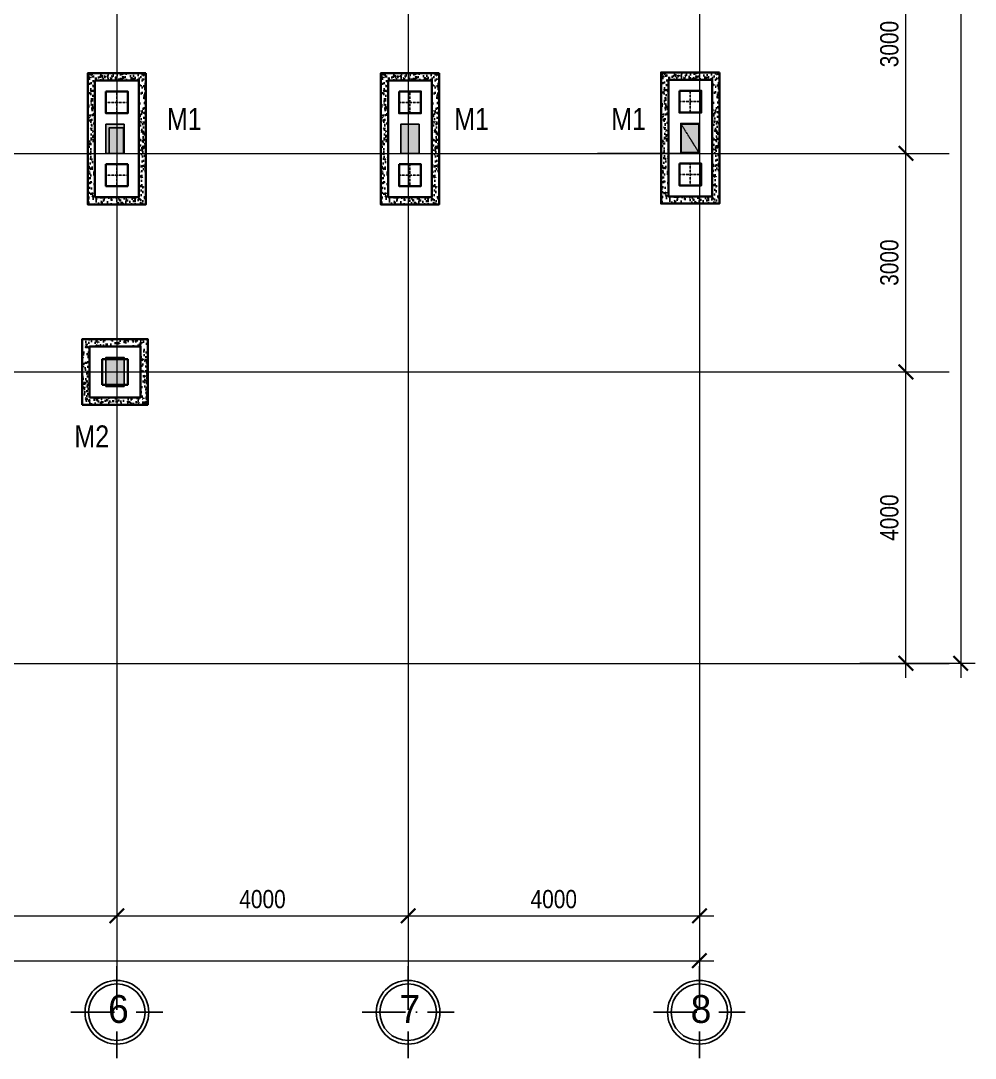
# Model space of a CAD drawing. Header units: inches. Extents: x -995865 to -814036, y 3430062 to 3602072.
# Drawn here: x -827144 to -814036, y 3484859 to 3499100 of the extents above; entities that cross this region are included whole.
import ezdxf
from ezdxf.enums import TextEntityAlignment as Align

# ---------------------------------------------------------------- set-up
doc = ezdxf.new("R2010")
doc.units = ezdxf.units.IN
doc.header["$LTSCALE"] = 2.8
doc.header["$MEASUREMENT"] = 0
for name, pattern in [('ACAD_ISO10W100', [18, 12, -3, 0, -3]), ('CENTERX2', [4, 2.5, -0.5, 0.5, -0.5]), ('DASHEDX2', [1.5, 1, -0.5])]:
    doc.linetypes.add(name, pattern=pattern)
for name, color, linetype, lineweight in [('5.TRUC', 1, 'CENTERX2', 13), ('duongkichthuoc', 4, 'Continuous', 13), ('NET BAO', 4, 'Continuous', 30)]:
    doc.layers.add(name, color=color, linetype=linetype, lineweight=lineweight)
for name, color, linetype in [('cot', 1, 'Continuous'), ('DOOR-84', 84, 'Continuous'), ('NETDUTDUT', 3, 'DASHEDX2'), ('NOI THAT', 42, 'Continuous'), ('phong', 2, 'Continuous'), ('text', 3, 'Continuous'), ('VISIONABLE-LINE126', 126, 'Continuous')]:
    doc.layers.add(name, color=color, linetype=linetype)
doc.styles.add('Helve-Condense', font='VHELVCN0.TTF')
doc.styles.add('STYLE5', font='VAVON_.TTF')
doc.dimstyles.new('TL100', dxfattribs={"dimscale": 100, "dimtxt": 2.5, "dimasz": 2, "dimexe": 2, "dimexo": 1, "dimgap": 1, "dimtad": 1, "dimdec": 0, "dimzin": 0, "dimdsep": 46, "dimtxsty": 'Helve-Condense', "dimblk": 'ARCHTICK', "dimcen": 2, "dimdle": 2, "dimclrd": 256, "dimclre": 256, "dimclrt": 7, "dimadec": 0, "dimazin": 0, "dimtfac": 0.004, "dimtdec": 0, "dimtmove": 2, "dimatfit": 3, "dimfxl": 1, "dimtolj": 1, "dimtzin": 0, "dimlwd": 9, "dimlwe": 20, "dimarcsym": 1})

# ---------------------------------------------------------------- blocks, each defined once
blk = doc.blocks.new('truc tron')
at = {"layer": 'DOOR-84', "linetype": 'ACAD_ISO10W100', "ltscale": 20}
for p, q in [((0, -710), (0, 710)), ((710, 0), (-710, 0))]:
    blk.add_line(p, q, dxfattribs=at)
at = {"layer": 'DOOR-84', "linetype": 'Continuous'}
blk.add_circle((0, 0), 492, dxfattribs=at)
at = {"layer": 'NOI THAT', "linetype": 'Continuous'}
blk.add_circle((0, 0), 437, dxfattribs=at)
blk = doc.blocks.new('_ArchTick')
at = {"color": 0, "linetype": 'ByBlock', "const_width": 0.15}
blk.add_lwpolyline([(-0.5, -0.5), (0.5, 0.5)], dxfattribs=at)
blk = doc.blocks.new('*D1046')
at = {"layer": 'DEFPOINTS', "color": 0}
for p in [(-829824, 3489483), (-825824, 3487071), (-825824, 3486814)]:
    blk.add_point(p, dxfattribs=at)
at = {"layer": 'duongkichthuoc', "linetype": 'Continuous', "lineweight": 20}
for p, q in [((-829824, 3489383), (-829824, 3486614)), ((-825824, 3486971), (-825824, 3486614))]:
    blk.add_line(p, q, dxfattribs=at)
at = {"layer": 'duongkichthuoc', "linetype": 'Continuous', "lineweight": 9}
blk.add_line((-830024, 3486814), (-825624, 3486814), dxfattribs=at)
at = {"layer": 'duongkichthuoc', "lineweight": 9, "xscale": 200, "yscale": 200, "zscale": 200, "rotation": 180}
blk.add_blockref('_ArchTick', (-829824, 3486814), dxfattribs=at)
at = {"layer": 'duongkichthuoc', "lineweight": 9, "xscale": 200, "yscale": 200, "zscale": 200}
blk.add_blockref('_ArchTick', (-825824, 3486814), dxfattribs=at)
at = {"layer": 'duongkichthuoc', "color": 7, "insert": (-827824, 3487042), "char_height": 250, "attachment_point": 5, "style": 'Helve-Condense'}
blk.add_mtext('\\A1;4000', dxfattribs=at)
blk = doc.blocks.new('*D1047')
at = {"layer": 'DEFPOINTS', "color": 0}
for p in [(-821824, 3487373), (-825824, 3487071), (-821824, 3486814)]:
    blk.add_point(p, dxfattribs=at)
at = {"layer": 'duongkichthuoc', "linetype": 'Continuous', "lineweight": 20}
for p, q in [((-821824, 3487273), (-821824, 3486614)), ((-825824, 3486971), (-825824, 3486614))]:
    blk.add_line(p, q, dxfattribs=at)
at = {"layer": 'duongkichthuoc', "linetype": 'Continuous', "lineweight": 9}
blk.add_line((-826024, 3486814), (-821624, 3486814), dxfattribs=at)
at = {"layer": 'duongkichthuoc', "lineweight": 9, "xscale": 200, "yscale": 200, "zscale": 200, "rotation": 180}
blk.add_blockref('_ArchTick', (-825824, 3486814), dxfattribs=at)
at = {"layer": 'duongkichthuoc', "lineweight": 9, "xscale": 200, "yscale": 200, "zscale": 200}
blk.add_blockref('_ArchTick', (-821824, 3486814), dxfattribs=at)
at = {"layer": 'duongkichthuoc', "color": 7, "insert": (-823824, 3487042), "char_height": 250, "attachment_point": 5, "style": 'Helve-Condense'}
blk.add_mtext('\\A1;4000', dxfattribs=at)
blk = doc.blocks.new('*D1048')
at = {"layer": 'DEFPOINTS', "color": 0}
for p in [(-817824, 3489373), (-821824, 3487373), (-817824, 3486814)]:
    blk.add_point(p, dxfattribs=at)
at = {"layer": 'duongkichthuoc', "linetype": 'Continuous', "lineweight": 20}
for p, q in [((-817824, 3489273), (-817824, 3486614)), ((-821824, 3487273), (-821824, 3486614))]:
    blk.add_line(p, q, dxfattribs=at)
at = {"layer": 'duongkichthuoc', "linetype": 'Continuous', "lineweight": 9}
blk.add_line((-822024, 3486814), (-817624, 3486814), dxfattribs=at)
at = {"layer": 'duongkichthuoc', "lineweight": 9, "xscale": 200, "yscale": 200, "zscale": 200, "rotation": 180}
blk.add_blockref('_ArchTick', (-821824, 3486814), dxfattribs=at)
at = {"layer": 'duongkichthuoc', "lineweight": 9, "xscale": 200, "yscale": 200, "zscale": 200}
blk.add_blockref('_ArchTick', (-817824, 3486814), dxfattribs=at)
at = {"layer": 'duongkichthuoc', "color": 7, "insert": (-819824, 3487042), "char_height": 250, "attachment_point": 5, "style": 'Helve-Condense'}
blk.add_mtext('\\A1;4000', dxfattribs=at)
blk = doc.blocks.new('*D1057')
at = {"layer": 'DEFPOINTS', "color": 0}
for p in [(-846324, 3489598), (-817824, 3489598), (-817824, 3486198)]:
    blk.add_point(p, dxfattribs=at)
at = {"layer": 'duongkichthuoc', "linetype": 'Continuous', "lineweight": 20}
for p, q in [((-846324, 3489498), (-846324, 3485998)), ((-817824, 3489498), (-817824, 3485998))]:
    blk.add_line(p, q, dxfattribs=at)
at = {"layer": 'duongkichthuoc', "linetype": 'Continuous', "lineweight": 9}
blk.add_line((-846524, 3486198), (-817624, 3486198), dxfattribs=at)
at = {"layer": 'duongkichthuoc', "lineweight": 9, "xscale": 200, "yscale": 200, "zscale": 200, "rotation": 180}
blk.add_blockref('_ArchTick', (-846324, 3486198), dxfattribs=at)
at = {"layer": 'duongkichthuoc', "lineweight": 9, "xscale": 200, "yscale": 200, "zscale": 200}
blk.add_blockref('_ArchTick', (-817824, 3486198), dxfattribs=at)
at = {"layer": 'duongkichthuoc', "color": 7, "insert": (-832074, 3486425), "char_height": 250, "attachment_point": 5, "style": 'Helve-Condense'}
blk.add_mtext('\\A1;28500', dxfattribs=at)
blk = doc.blocks.new('*D1066')
at = {"layer": 'DEFPOINTS', "color": 0}
for p in [(-815882, 3497280), (-814988, 3497280), (-817608, 3494280)]:
    blk.add_point(p, dxfattribs=at)
at = {"layer": 'duongkichthuoc', "linetype": 'Continuous', "lineweight": 9}
blk.add_line((-814988, 3494080), (-814988, 3497480), dxfattribs=at)
at = {"layer": 'duongkichthuoc', "linetype": 'Continuous', "lineweight": 20}
for p, q in [((-815782, 3497280), (-814788, 3497280)), ((-817508, 3494280), (-814788, 3494280))]:
    blk.add_line(p, q, dxfattribs=at)
at = {"layer": 'duongkichthuoc', "lineweight": 9, "xscale": 200, "yscale": 200, "zscale": 200}
for p, rotation in [((-814988, 3497280), 90), ((-814988, 3494280), 270)]:
    blk.add_blockref('_ArchTick', p, dxfattribs=dict(at, rotation=rotation))
at = {"layer": 'duongkichthuoc', "color": 7, "insert": (-815215, 3495780), "char_height": 250, "attachment_point": 5, "rotation": 90, "style": 'Helve-Condense'}
blk.add_mtext('\\A1;3000', dxfattribs=at)
blk = doc.blocks.new('*D1067')
at = {"layer": 'DEFPOINTS', "color": 0}
for p in [(-815423, 3500280), (-814988, 3500280), (-815882, 3497280)]:
    blk.add_point(p, dxfattribs=at)
at = {"layer": 'duongkichthuoc', "linetype": 'Continuous', "lineweight": 9}
blk.add_line((-814988, 3497080), (-814988, 3500480), dxfattribs=at)
at = {"layer": 'duongkichthuoc', "linetype": 'Continuous', "lineweight": 20}
for p, q in [((-815323, 3500280), (-814788, 3500280)), ((-815782, 3497280), (-814788, 3497280))]:
    blk.add_line(p, q, dxfattribs=at)
at = {"layer": 'duongkichthuoc', "lineweight": 9, "xscale": 200, "yscale": 200, "zscale": 200}
for p, rotation in [((-814988, 3500280), 90), ((-814988, 3497280), 270)]:
    blk.add_blockref('_ArchTick', p, dxfattribs=dict(at, rotation=rotation))
at = {"layer": 'duongkichthuoc', "color": 7, "insert": (-815215, 3498780), "char_height": 250, "attachment_point": 5, "rotation": 90, "style": 'Helve-Condense'}
blk.add_mtext('\\A1;3000', dxfattribs=at)
blk = doc.blocks.new('*D1072')
at = {"layer": 'DEFPOINTS', "color": 0}
for p in [(-815408, 3511780), (-815044, 3490280), (-814236, 3490280)]:
    blk.add_point(p, dxfattribs=at)
at = {"layer": 'duongkichthuoc', "linetype": 'Continuous', "lineweight": 9}
blk.add_line((-814236, 3511980), (-814236, 3490080), dxfattribs=at)
at = {"layer": 'duongkichthuoc', "linetype": 'Continuous', "lineweight": 20}
for p, q in [((-815308, 3511780), (-814036, 3511780)), ((-814944, 3490280), (-814036, 3490280))]:
    blk.add_line(p, q, dxfattribs=at)
at = {"layer": 'duongkichthuoc', "lineweight": 9, "xscale": 200, "yscale": 200, "zscale": 200}
for p, rotation in [((-814236, 3511780), 90), ((-814236, 3490280), 270)]:
    blk.add_blockref('_ArchTick', p, dxfattribs=dict(at, rotation=rotation))
at = {"layer": 'duongkichthuoc', "color": 7, "insert": (-814463, 3501030), "char_height": 250, "attachment_point": 5, "rotation": 90, "style": 'Helve-Condense'}
blk.add_mtext('\\A1;21500', dxfattribs=at)
blk = doc.blocks.new('*D1073')
at = {"layer": 'DEFPOINTS', "color": 0}
for p in [(-816024, 3494280), (-814988, 3494280), (-815721, 3490280)]:
    blk.add_point(p, dxfattribs=at)
at = {"layer": 'duongkichthuoc', "linetype": 'Continuous', "lineweight": 9}
blk.add_line((-814988, 3490080), (-814988, 3494480), dxfattribs=at)
at = {"layer": 'duongkichthuoc', "linetype": 'Continuous', "lineweight": 20}
for p, q in [((-815924, 3494280), (-814788, 3494280)), ((-815621, 3490280), (-814788, 3490280))]:
    blk.add_line(p, q, dxfattribs=at)
at = {"layer": 'duongkichthuoc', "lineweight": 9, "xscale": 200, "yscale": 200, "zscale": 200}
for p, rotation in [((-814988, 3494280), 90), ((-814988, 3490280), 270)]:
    blk.add_blockref('_ArchTick', p, dxfattribs=dict(at, rotation=rotation))
at = {"layer": 'duongkichthuoc', "color": 7, "insert": (-815215, 3492280), "char_height": 250, "attachment_point": 5, "rotation": 90, "style": 'Helve-Condense'}
blk.add_mtext('\\A1;4000', dxfattribs=at)

msp = doc.modelspace()

# ---------------------------------------------------------------- hatches: boundary and pattern name
at = {"layer": 'cot'}
for points in [[(-825974.3, 3497279.7), (-825724.3, 3497279.7), (-825724.3, 3497679.7), (-825974.3, 3497679.7)], [(-821924.3, 3497279.7), (-821674.3, 3497279.7), (-821674.3, 3497679.7), (-821924.3, 3497679.7)], [(-818080.6, 3497289.9), (-817830.6, 3497289.9), (-817830.6, 3497689.9), (-818080.6, 3497689.9)], [(-818074.3, 3497279.7), (-817824.3, 3497279.7), (-817824.3, 3497679.7), (-818074.3, 3497679.7)], [(-825974.3, 3494079.7), (-825724.3, 3494079.7), (-825724.3, 3494479.7), (-825974.3, 3494479.7)]]:
    msp.add_hatch(color=256, dxfattribs=at).paths.add_polyline_path(points)
at = {"layer": 'NET BAO'}
h = msp.add_hatch(dxfattribs=at)
h.set_pattern_fill('AR-CONC', color=256, scale=20, style=0)
h.set_pattern_definition([(50, (28557.43, -9826.55), (143.4520365, -12.550427), [15, -165]), (355, (28557.43, -9826.55), (-27.750267, 150.438427), [12, -132]), (100.4514, (28569.39, -9827.6), (115.7018763, 137.8879084), [12.748038, -140.2284224]), (46.1842, (28557.43, -9786.55), (213.44821, -33.103803), [22.5, -247.5]), (96.6356, (28575.22, -9789.31), (186.932541, 194.823574), [19.122058, -210.3426]), (351.1842, (28557.43, -9786.55), (186.932389, 194.82372), [18, -198]), (21, (28577.43, -9796.55), (119.3814104, -80.523778), [15, -165]), (326, (28577.43, -9796.55), (48.6630664, 145.030009), [12, -132]), (71.4514, (28587.38, -9803.26), (168.0445257, 64.5060993), [12.748038, -140.2284224]), (37.5, (28557.43, -9826.554), (2.43197106, 66.5787708), [0, -130.4, 0, -134, 0, -132.5]), (7.5, (28557.43, -9826.554), (52.6139075, 78.8823424), [0, -76.4, 0, -127.4, 0, -50.5]), (327.5, (28512.83, -9826.554), (106.7644872, -4.51097435), [0, -50, 0, -156, 0, -207]), (317.5, (28492.83, -9826.55), (116.6372339, 20.0209965), [0, -65, 0, -103.6, 0, -147])])
h.paths.add_polyline_path([(-826224.3, 3498379.7), (-826224.3, 3497479.7), (-826124.3, 3497479.7), (-826124.3, 3498279.7), (-825524.3, 3498279.7), (-825524.3, 3497479.7), (-825424.3, 3497479.7), (-825424.3, 3498379.7)])
h.paths.add_polyline_path([(-825424.3, 3497479.7), (-825524.3, 3497479.7), (-825524.3, 3496679.7), (-826124.3, 3496679.7), (-826124.3, 3497479.7), (-826224.3, 3497479.7), (-826224.3, 3496579.7), (-825424.3, 3496579.7)])
h = msp.add_hatch(dxfattribs=at)
h.set_pattern_fill('AR-CONC', color=256, scale=20, style=0)
h.set_pattern_definition([(50, (32582.43, -9826.55), (143.4520365, -12.550427), [15, -165]), (355, (32582.43, -9826.55), (-27.750267, 150.438427), [12, -132]), (100.4514, (32594.39, -9827.6), (115.7018763, 137.8879084), [12.748038, -140.2284224]), (46.1842, (32582.43, -9786.55), (213.44821, -33.103803), [22.5, -247.5]), (96.6356, (32600.22, -9789.31), (186.932541, 194.823574), [19.122058, -210.3426]), (351.1842, (32582.43, -9786.55), (186.932389, 194.82372), [18, -198]), (21, (32602.43, -9796.55), (119.3814104, -80.523778), [15, -165]), (326, (32602.43, -9796.55), (48.6630664, 145.030009), [12, -132]), (71.4514, (32612.38, -9803.26), (168.0445257, 64.5060993), [12.748038, -140.2284224]), (37.5, (32582.43, -9826.554), (2.43197106, 66.5787708), [0, -130.4, 0, -134, 0, -132.5]), (7.5, (32582.43, -9826.554), (52.6139075, 78.8823424), [0, -76.4, 0, -127.4, 0, -50.5]), (327.5, (32537.83, -9826.554), (106.7644872, -4.51097435), [0, -50, 0, -156, 0, -207]), (317.5, (32517.83, -9826.55), (116.6372339, 20.0209965), [0, -65, 0, -103.6, 0, -147])])
h.paths.add_polyline_path([(-822199.3, 3498379.7), (-822199.3, 3497479.7), (-822099.3, 3497479.7), (-822099.3, 3498279.7), (-821499.3, 3498279.7), (-821499.3, 3497479.7), (-821399.3, 3497479.7), (-821399.3, 3498379.7)])
h.paths.add_polyline_path([(-821399.3, 3497479.7), (-821499.3, 3497479.7), (-821499.3, 3496679.7), (-822099.3, 3496679.7), (-822099.3, 3497479.7), (-822199.3, 3497479.7), (-822199.3, 3496579.7), (-821399.3, 3496579.7)])
h = msp.add_hatch(dxfattribs=at)
h.set_pattern_fill('AR-CONC', color=256, scale=20, style=0)
h.set_pattern_definition([(50, (36432.43, -9816.39), (143.4520365, -12.550427), [15, -165]), (355, (36432.43, -9816.39), (-27.750267, 150.438427), [12, -132]), (100.4514, (36444.39, -9817.43), (115.7018763, 137.8879084), [12.748038, -140.2284224]), (46.1842, (36432.43, -9776.39), (213.44821, -33.103803), [22.5, -247.5]), (96.6356, (36450.22, -9779.15), (186.932541, 194.823574), [19.122058, -210.3426]), (351.1842, (36432.43, -9776.39), (186.932389, 194.82372), [18, -198]), (21, (36452.43, -9786.39), (119.3814104, -80.523778), [15, -165]), (326, (36452.43, -9786.39), (48.6630664, 145.030009), [12, -132]), (71.4514, (36462.38, -9793.1), (168.0445257, 64.5060993), [12.748038, -140.2284224]), (37.5, (36432.43, -9816.387), (2.43197106, 66.5787708), [0, -130.4, 0, -134, 0, -132.5]), (7.5, (36432.43, -9816.39), (52.6139075, 78.8823424), [0, -76.4, 0, -127.4, 0, -50.5]), (327.5, (36387.83, -9816.387), (106.7644872, -4.51097435), [0, -50, 0, -156, 0, -207]), (317.5, (36367.83, -9816.39), (116.6372339, 20.0209965), [0, -65, 0, -103.6, 0, -147])])
h.paths.add_polyline_path([(-818349.3, 3498389.9), (-818349.3, 3497489.9), (-818249.3, 3497489.9), (-818249.3, 3498289.9), (-817649.3, 3498289.9), (-817649.3, 3497489.9), (-817549.3, 3497489.9), (-817549.3, 3498389.9)])
h.paths.add_polyline_path([(-817549.3, 3497489.9), (-817649.3, 3497489.9), (-817649.3, 3496689.9), (-818249.3, 3496689.9), (-818249.3, 3497489.9), (-818349.3, 3497489.9), (-818349.3, 3496589.9), (-817549.3, 3496589.9)])
h = msp.add_hatch(dxfattribs=at)
h.set_pattern_fill('AR-CONC', color=256, scale=20, style=0)
h.set_pattern_definition([(50, (43880.52, 13985.58), (143.4520365, -12.550427), [15, -165]), (355, (43880.52, 13985.58), (-27.750267, 150.438427), [12, -132]), (100.4514, (43892.47, 13984.53), (115.7018763, 137.8879084), [12.748038, -140.2284224]), (46.1842, (43880.52, 14025.58), (213.44821, -33.103803), [22.5, -247.5]), (96.6356, (43898.3, 14022.82), (186.932541, 194.823574), [19.122058, -210.3426]), (351.1842, (43880.52, 14025.58), (186.932389, 194.82372), [18, -198]), (21, (43900.52, 14015.58), (119.3814104, -80.523778), [15, -165]), (326, (43900.52, 14015.58), (48.6630664, 145.030009), [12, -132]), (71.4514, (43910.47, 14008.87), (168.0445257, 64.5060993), [12.748038, -140.2284224]), (37.5, (43880.52, 13985.576), (2.4319711, 66.5787708), [0, -130.4, 0, -134, 0, -132.5]), (7.5, (43880.52, 13985.576), (52.6139075, 78.8823424), [0, -76.4, 0, -127.4, 0, -50.5]), (327.5, (43835.92, 13985.576), (106.7644872, -4.51097435), [0, -50, 0, -156, 0, -207]), (317.5, (43815.92, 13985.58), (116.6372339, 20.0209965), [0, -65, 0, -103.6, 0, -147])])
h.paths.add_polyline_path([(-825399.3, 3494729.7), (-825849.3, 3494729.7), (-825849.3, 3494629.7), (-825499.3, 3494629.7), (-825499.3, 3493929.7), (-826199.3, 3493929.7), (-826199.3, 3494629.7), (-825849.3, 3494629.7), (-825849.3, 3494729.7), (-826299.3, 3494729.7), (-826299.3, 3493829.7), (-825399.3, 3493829.7)])

# ---------------------------------------------------------------- linework, layer by layer
at = {"layer": '5.TRUC'}
for points in [[(-825824.3, 3512588.3), (-825824.3, 3486121.6)], [(-821824.3, 3512588.3), (-821824.3, 3486121.6)], [(-817824.3, 3512588.3), (-817824.3, 3486121.6)], [(-849726.5, 3497279.7), (-814392.8, 3497279.7)], [(-849726.5, 3494279.7), (-814392.8, 3494279.7)], [(-849726.5, 3490279.7), (-814392.8, 3490279.7)]]:
    msp.add_lwpolyline(points, dxfattribs=at)
at = {"layer": 'cot'}
for points in [[(-825974.3, 3497279.7), (-825724.3, 3497279.7), (-825724.3, 3497679.7), (-825974.3, 3497679.7)], [(-825930.6, 3497279.7), (-825730.6, 3497279.7), (-825730.6, 3497629.7), (-825930.6, 3497629.7)], [(-821924.3, 3497279.7), (-821674.3, 3497279.7), (-821674.3, 3497679.7), (-821924.3, 3497679.7)], [(-818080.6, 3497289.9), (-817830.6, 3497289.9), (-817830.6, 3497689.9), (-818080.6, 3497689.9)], [(-818074.3, 3497279.7), (-817824.3, 3497279.7), (-817824.3, 3497679.7), (-818074.3, 3497679.7)], [(-825974.3, 3494079.7), (-825724.3, 3494079.7), (-825724.3, 3494479.7), (-825974.3, 3494479.7)]]:
    msp.add_lwpolyline(points, close=True, dxfattribs=at)
at = {"layer": 'NET BAO'}
for points in [[(-825424.3, 3498379.7), (-826224.3, 3498379.7), (-826224.3, 3496579.7), (-825424.3, 3496579.7)], [(-821399.3, 3498379.7), (-822199.3, 3498379.7), (-822199.3, 3496579.7), (-821399.3, 3496579.7)], [(-817549.3, 3498389.9), (-818349.3, 3498389.9), (-818349.3, 3496589.9), (-817549.3, 3496589.9)], [(-825524.3, 3498279.7), (-826124.3, 3498279.7), (-826124.3, 3496679.7), (-825524.3, 3496679.7)], [(-821499.3, 3498279.7), (-822099.3, 3498279.7), (-822099.3, 3496679.7), (-821499.3, 3496679.7)], [(-817649.3, 3498289.9), (-818249.3, 3498289.9), (-818249.3, 3496689.9), (-817649.3, 3496689.9)], [(-826299.3, 3493829.7), (-825399.3, 3493829.7), (-825399.3, 3494729.7), (-826299.3, 3494729.7)], [(-826199.3, 3493929.7), (-825499.3, 3493929.7), (-825499.3, 3494629.7), (-826199.3, 3494629.7)]]:
    msp.add_lwpolyline(points, close=True, dxfattribs=at)
at = {"layer": 'NET BAO', "color": 2}
for points in [[(-825974.3, 3498129.7), (-825974.3, 3497829.7), (-825674.3, 3497829.7), (-825674.3, 3498129.7)], [(-821949.3, 3498129.7), (-821949.3, 3497829.7), (-821649.3, 3497829.7), (-821649.3, 3498129.7)], [(-818099.3, 3498139.9), (-818099.3, 3497839.9), (-817799.3, 3497839.9), (-817799.3, 3498139.9)], [(-825973.4, 3497129.7), (-825973.4, 3496829.7), (-825673.4, 3496829.7), (-825673.4, 3497129.7)], [(-821948.4, 3497129.7), (-821948.4, 3496829.7), (-821648.4, 3496829.7), (-821648.4, 3497129.7)], [(-818098.4, 3497139.9), (-818098.4, 3496839.9), (-817798.4, 3496839.9), (-817798.4, 3497139.9)], [(-826024.3, 3494104.7), (-825674.3, 3494104.7), (-825674.3, 3494454.7), (-826024.3, 3494454.7)]]:
    msp.add_lwpolyline(points, close=True, dxfattribs=at)
at = {"layer": 'NETDUTDUT'}
for p, q in [((-825824.3, 3498129.7), (-825824.3, 3497829.7)), ((-821799.3, 3498129.7), (-821799.3, 3497829.7)), ((-817949.3, 3498139.9), (-817949.3, 3497839.9)), ((-825674.3, 3497979.7), (-825974.3, 3497979.7)), ((-821649.3, 3497979.7), (-821949.3, 3497979.7)), ((-817799.3, 3497989.9), (-818099.3, 3497989.9)), ((-818074.3, 3497679.7), (-817824.3, 3497279.7)), ((-825824.3, 3497129.7), (-825824.3, 3496829.7)), ((-821799.3, 3497129.7), (-821799.3, 3496829.7)), ((-817949.3, 3497139.9), (-817949.3, 3496839.9)), ((-825674.3, 3496979.7), (-825974.3, 3496979.7)), ((-821649.3, 3496979.7), (-821949.3, 3496979.7)), ((-817799.3, 3496989.9), (-818099.3, 3496989.9))]:
    msp.add_line(p, q, dxfattribs=at)
at = {"layer": 'phong'}
msp.add_line((-819224.3, 3497279.7), (-817824.3, 3497279.7), dxfattribs=at)

# ---------------------------------------------------------------- block references
at = {"layer": 'VISIONABLE-LINE126', "linetype": 'Continuous', "xscale": 0.8886240000138059, "yscale": 0.8886239998973906, "zscale": 0.8886240000138059, "rotation": 180}
for p in [(-825824.3, 3485490.3), (-821824.3, 3485490.3), (-817824.3, 3485490.3)]:
    msp.add_blockref('truc tron', p, dxfattribs=at)

# ---------------------------------------------------------------- texts
at = {"layer": 'text', "style": 'Helve-Condense'}
for s, p in [('M1', (-825138, 3497601.6)), ('M1', (-821191.9, 3497601.6)), ('M1', (-819034.2, 3497601.6)), ('M2', (-826407.5, 3493245.3))]:
    msp.add_text(s, height=300, dxfattribs=at).set_placement(p)
at = {"layer": 'text', "linetype": 'Continuous', "style": 'STYLE5'}
for s, p in [('6', (-825802.5, 3485343.6)), ('7', (-821802.5, 3485343.6)), ('8', (-817802.5, 3485343.6))]:
    msp.add_text(s, height=382.5, dxfattribs=at).set_placement(p, align=Align.CENTER)

# ---------------------------------------------------------------- dimensions: what is measured, and where the dimension line sits
at = {"layer": 'duongkichthuoc'}
for base, p1, p2, picture, middle in [((-814235.8, 3490279.7), (-815407.8, 3511779.7), (-815043.9, 3490279.7), '*D1072', (-814463.4, 3501029.7)), ((-814987.6, 3500279.7), (-815882.3, 3497279.7), (-815422.6, 3500279.7), '*D1067', (-815215.3, 3498779.7)), ((-814987.6, 3497279.7), (-817608.1, 3494279.7), (-815882.3, 3497279.7), '*D1066', (-815215.3, 3495779.7)), ((-814987.6, 3494279.7), (-815720.7, 3490279.7), (-816023.7, 3494279.7), '*D1073', (-815215.3, 3492279.7))]:
    dim = msp.add_linear_dim(base=base, p1=p1, p2=p2, angle=90, dimstyle='TL100', dxfattribs=at)
    dim.commit()
    dim.dimension.update_dxf_attribs({"geometry": picture, "text_midpoint": middle})
for base, p1, p2, picture, middle in [((-817824.3, 3486197.7), (-846324.3, 3489598.1), (-817824.3, 3489598.1), '*D1057', (-832074.3, 3486425.4)), ((-825824.3, 3486814.4), (-829824.3, 3489483.1), (-825824.3, 3487070.9), '*D1046', (-827824.3, 3487042.1)), ((-817824.3, 3486814.4), (-821824.3, 3487373.2), (-817824.3, 3489373.2), '*D1048', (-819824.3, 3487042.1)), ((-821824.3, 3486814.4), (-825824.3, 3487070.9), (-821824.3, 3487373.2), '*D1047', (-823824.3, 3487042.1))]:
    dim = msp.add_linear_dim(base=base, p1=p1, p2=p2, dimstyle='TL100', dxfattribs=at)
    dim.commit()
    dim.dimension.update_dxf_attribs({"geometry": picture, "text_midpoint": middle})

doc.saveas('drawing.dxf')
